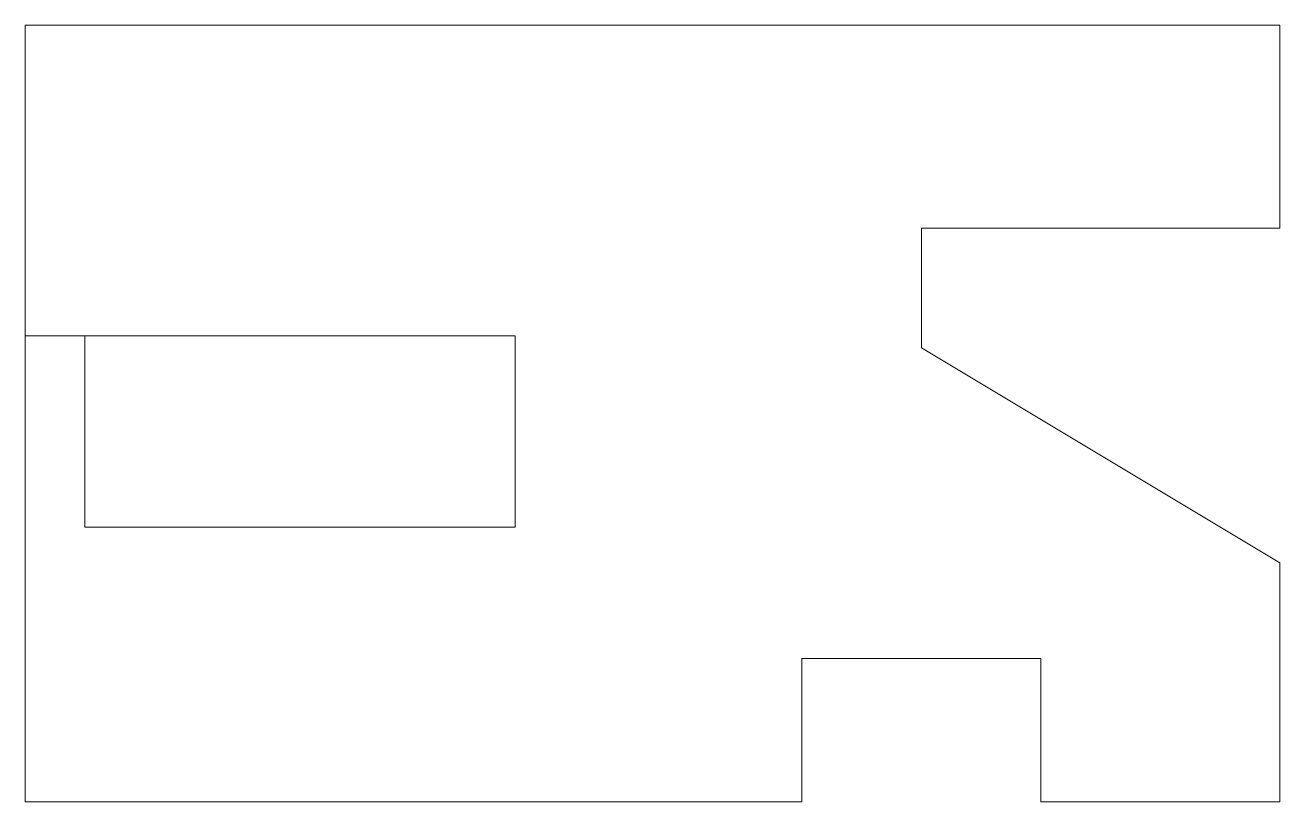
# Model space of a CAD drawing. Header units: millimetres. Extents: x 12 to 117, y 11 to 76.
import ezdxf

# ---------------------------------------------------------------- set-up
doc = ezdxf.new("R2010")
doc.units = ezdxf.units.MM
doc.layers.get('0').update_dxf_attribs({"linetype": 'CONTINUOUS', "lineweight": 0})

msp = doc.modelspace()

# ---------------------------------------------------------------- linework, layer by layer
for p, q in [((12, 11), (12, 76)), ((12, 76), (117, 76)), ((117, 59), (117, 76)), ((117, 59), (87, 59)), ((87, 59), (87, 49)), ((20, 50), (12, 50)), ((17, 34), (17, 50)), ((20, 50), (53, 50)), ((53, 50), (53, 34)), ((87, 49), (117, 31)), ((53, 34), (17, 34)), ((117, 11), (117, 31)), ((77, 11), (77, 23)), ((77, 23), (97, 23)), ((97, 23), (97, 11)), ((12, 11), (77, 11)), ((102, 11), (97, 11)), ((97, 11), (117, 11))]:
    msp.add_line(p, q)

doc.saveas('drawing.dxf')
